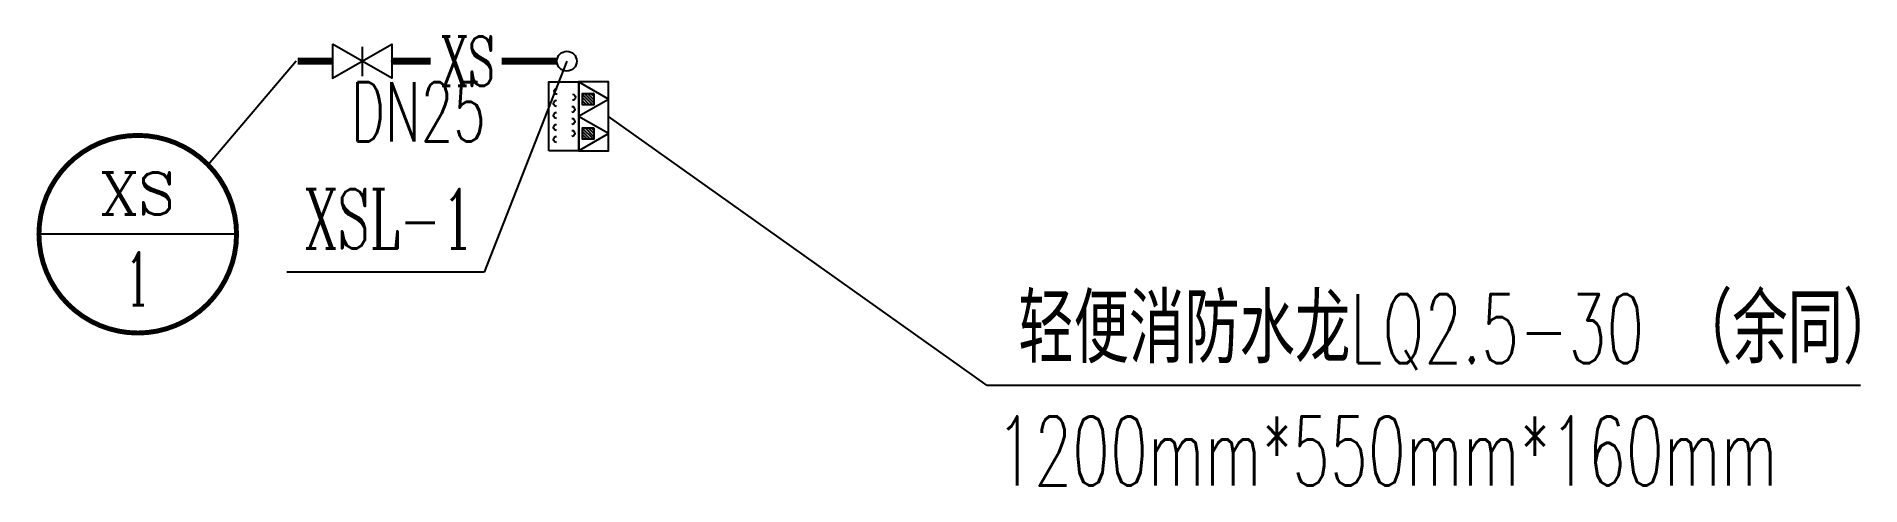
# Model space of a CAD drawing. Extents: x 14168272 to 29396535, y -812963 to 33736.
# Drawn here: x 29378072 to 29396535, y -453015 to -448470 of the extents above.
import ezdxf
from ezdxf.enums import TextEntityAlignment as Align

# ---------------------------------------------------------------- set-up
doc = ezdxf.new("R2010")
doc.units = 0
doc.header["$LTSCALE"] = 1000
doc.header["$MEASUREMENT"] = 0
for name, color, linetype in [('DIM_消防', 3, 'Continuous'), ('EQUIP_消防', 7, 'Continuous'), ('PIPE-消防', 1, 'Continuous'), ('TEXT_消防', 7, 'Continuous'), ('TWT_TEXT', 7, 'Continuous'), ('VALVE_消防', 7, 'Continuous'), ('VPIPE-消防', 1, 'Continuous')]:
    doc.layers.add(name, color=color, linetype=linetype)
doc.styles.add('_TWT_CIRCLE', font='COMPLEX', dxfattribs={"width": 1.1, "height": 3, "bigfont": 'HZTXT'})
doc.styles.add('_TWT_PIPEDN', font='SIMPLEX', dxfattribs={"width": 0.8, "height": 3, "bigfont": 'HZTXT'})
doc.styles.add('_TWT_PIPETEXT', font='COMPLEX', dxfattribs={"width": 0.8, "height": 2.5, "bigfont": 'HZTXT'})
doc.styles.add('_TWT_SERIAL', font='COMPLEX', dxfattribs={"width": 0.8, "height": 3, "bigfont": 'HZTXT'})

# ---------------------------------------------------------------- blocks, each defined once
blk = doc.blocks.new('消防软管卷盘')
blk.add_lwpolyline([(4963954, 151899), (4963954, 150312), (4964641, 150312), (4964641, 151899)], close=True)
for points, const_width in [([(4964134, 151704), (4964482, 151704)], 1), ([(4964134, 151566), (4964482, 151566)], 1), ([(4964134, 151428), (4964482, 151428)], 1), ([(4964134, 151290), (4964482, 151290)], 1), ([(4964134, 151152), (4964482, 151152)], 1), ([(4964134, 151014), (4964482, 151014)], 0.1), ([(4964134, 150876), (4964482, 150876)], 1), ([(4964134, 150738), (4964482, 150738)], 1), ([(4964150, 150600), (4964499, 150600)], 1), ([(4964150, 150462), (4964499, 150462)], 1)]:
    blk.add_lwpolyline(points, dxfattribs=dict(const_width=const_width))
for centre, start, end in [((4964134, 151636), 90, 270), ((4964482, 151498), 270, 90), ((4964134, 151360), 90, 270), ((4964134, 151084), 90, 270), ((4964482, 151222), 270, 90), ((4964134, 150808), 90, 270), ((4964482, 150946), 270, 90), ((4964499, 150670), 270, 90), ((4964150, 150532), 90, 270)]:
    blk.add_arc(centre, 69, start, end)
blk = doc.blocks.new('$TwtSys$00000546')
h = blk.add_hatch()
h.set_pattern_fill('ANSI31', color=256, scale=200, style=0)
h.set_pattern_definition([(45, (-38543.802, -6670.83), (-17.67767, 17.67767), [])])
h.paths.add_polyline_path([(-65, 174), (65, 174), (65, 44), (-65, 44)])
for points in [[(0, 344), (-198, 0), (198, 0)], [(-65, 174), (65, 174), (65, 44), (-65, 44)]]:
    blk.add_lwpolyline(points, close=True)
blk = doc.blocks.new('92623')
blk.add_lwpolyline([(8910066, 83014), (8909273, 83014), (8909273, 82670), (8910066, 82670)], close=True)
at = {"xscale": -0.5, "yscale": 0.5, "zscale": 0.5, "rotation": 89.99999999998747}
blk.add_blockref('消防软管卷盘', (8985223, 2565334), dxfattribs=at)
at = {"layer": 'EQUIP_消防', "rotation": 180}
for p in [(8909471, 83014), (8909868, 83014)]:
    blk.add_blockref('$TwtSys$00000546', p, dxfattribs=at)
blk = doc.blocks.new('$VALVE$00000296')
for points in [[(-125, 72.2), (-125, -72.2), (125, 72.2), (125, -72.2), (-125, 72.2)], [(0, 60.2), (0, -63.6)]]:
    blk.add_lwpolyline(points)
for p in [(-125, 0), (125, 0)]:
    blk.add_point(p)

msp = doc.modelspace()

# ---------------------------------------------------------------- linework, layer by layer
at = {"color": 3}
for p, q in [((29387693.3, -452002.2), (29383863.3, -449278.7)), ((29396534.6, -452002.2), (29387693.3, -452002.2))]:
    msp.add_line(p, q, dxfattribs=at)
at = {"layer": 'DIM_消防'}
for p, q in [((29380700, -448720.5), (29379808.6, -449768.9)), ((29383440.3, -448720.5), (29382602.4, -450855.2, 3000)), ((29380096.9, -450471.5), (29378096.9, -450471.5)), ((29382602.4, -450855.2, 3000), (29380606.9, -450855.2, 3000))]:
    msp.add_line(p, q, dxfattribs=at)
at = {"layer": 'DIM_消防', "const_width": 50}
msp.add_lwpolyline([(29380096.9, -450471.5, 1), (29378096.9, -450471.5, 1)], format="xyb", close=True, dxfattribs=at)
at = {"layer": 'PIPE-消防', "linetype": 'Continuous', "const_width": 70}
for points in [[(29381068.5, -448720.5), (29380716.7, -448720.5)], [(29382063.2, -448720.5), (29381668.5, -448720.5)], [(29383340.3, -448720.5), (29382781.3, -448720.5)]]:
    msp.add_lwpolyline(points, dxfattribs=at)
at = {"layer": 'VPIPE-消防', "linetype": 'Continuous'}
msp.add_circle((29383440.3, -448720.5), 100, dxfattribs=at)

# ---------------------------------------------------------------- block references
at = {"xscale": 0.882, "yscale": 0.882, "zscale": 0.882, "rotation": 90}
msp.add_blockref('92623', (29456778.2, -8307607.4), dxfattribs=at)
at = {"layer": 'VALVE_消防', "xscale": -2.4, "yscale": -2.4, "zscale": 2.4, "rotation": 180}
msp.add_blockref('$VALVE$00000296', (29381368.5, -448720.5), dxfattribs=at)

# ---------------------------------------------------------------- texts
at = {"layer": 'DIM_消防', "color": 7, "style": '_TWT_CIRCLE'}
for s, height, p, p2 in [('XS', 423.95, (29378719.4, -450270.7), (29379474.5, -450270.7)), ('1', 533.3, (29378971.2, -451188.3), (29379222.7, -451188.3))]:
    msp.add_text(s, height=height, dxfattribs=at).set_placement(p, p2, align=Align.FIT)
at = {"layer": 'TEXT_消防', "style": '_TWT_PIPETEXT', "width": 0.64}
msp.add_text('XS', height=500, dxfattribs=at).set_placement((29382163.2, -448970.5))
at = {"layer": 'TEXT_消防', "linetype": 'Continuous', "style": '_TWT_PIPEDN', "width": 0.64}
msp.add_text('DN25', height=600, dxfattribs=at).set_placement((29381253.8, -449532.9))
at = {"layer": 'TWT_TEXT'}
for s, height, style, width, p in [('XSL-1', 600, '_TWT_SERIAL', 0.64, (29380786.9, -450615.2, 3000)), ('轻便消防水龙', 700, '_TWT_PIPEDN', 0.8, (29388010.1, -451777.3)), ('（余同）', 700, '_TWT_PIPEDN', 0.8, (29394676.8, -451777.3)), ('LQ2.5-30', 700, '_TWT_PIPEDN', 0.64, (29391370.1, -451777.3)), ('1200mm*550mm*160mm', 700, '_TWT_PIPEDN', 0.64, (29387785.8, -453014.9))]:
    msp.add_text(s, height=height, dxfattribs=dict(at, style=style, width=width)).set_placement(p)

doc.saveas('drawing.dxf')
